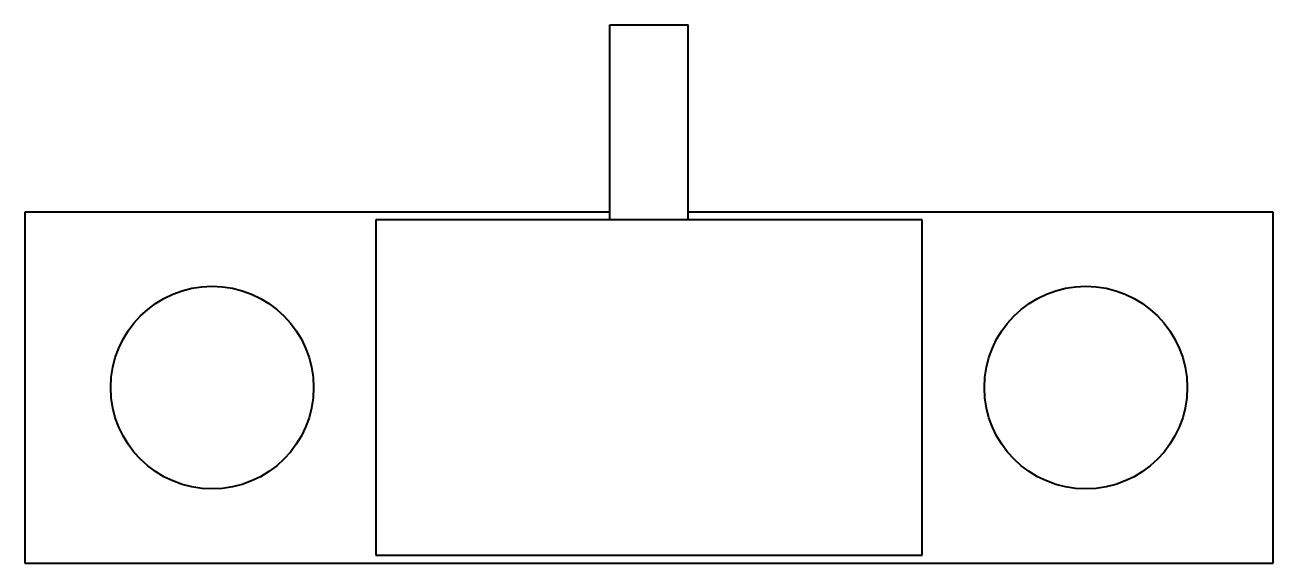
# Model space of a CAD drawing. Header units: millimetres. Extents: x -10.2 to 10.2, y -2.9 to 5.9.
import ezdxf

# ---------------------------------------------------------------- set-up
doc = ezdxf.new("R2010")
doc.units = ezdxf.units.MM
doc.linetypes.add('K5LT_BASIC', pattern=[0])

msp = doc.modelspace()

# ---------------------------------------------------------------- linework, layer by layer
at = {"color": 150, "linetype": 'K5LT_BASIC', "lineweight": 40, "true_color": 0x0080ff}
for p, q in [((-0.635, 5.9055), (0.635, 5.9055)), ((-0.635, 2.7305), (-0.635, 5.9055)), ((0.635, 2.7305), (0.635, 5.9055)), ((-10.16, 2.8575), (-10.16, -2.8575)), ((-0.635, 2.8575), (-10.16, 2.8575)), ((10.16, 2.8575), (0.635, 2.8575)), ((10.16, -2.8575), (10.16, 2.8575)), ((-4.445, 2.7305), (-4.445, -2.7305)), ((4.445, 2.7305), (-4.445, 2.7305)), ((4.445, -2.7305), (4.445, 2.7305)), ((-4.445, -2.7305), (4.445, -2.7305)), ((-10.16, -2.8575), (10.16, -2.8575))]:
    msp.add_line(p, q, dxfattribs=at)
for centre in [(-7.112, 0), (7.112, 0)]:
    msp.add_circle(centre, 1.651, dxfattribs=at)

doc.saveas('drawing.dxf')
